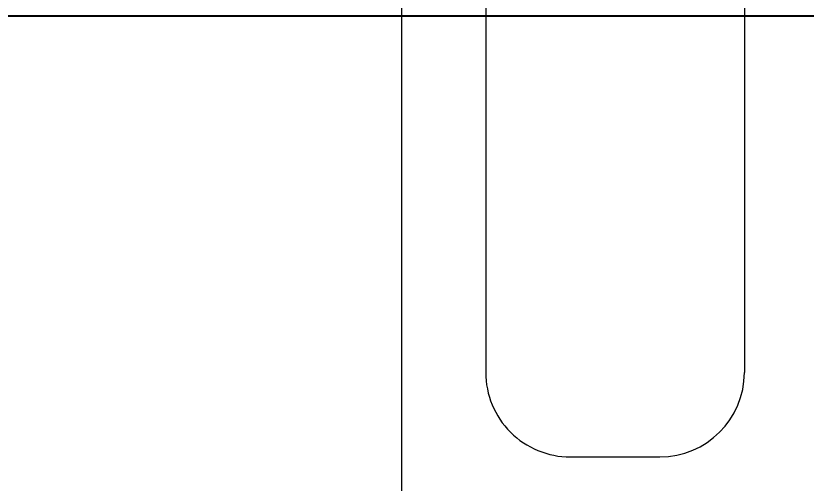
# Model space of a CAD drawing. Header units: inches. Extents: x -12418 to 57169, y -29325 to 19878.
# Drawn here: x 20583.3 to 20766.7, y -9708.5 to -9600 of the extents above; entities that cross this region are included whole.
import ezdxf

# ---------------------------------------------------------------- set-up
doc = ezdxf.new("R2010")
doc.units = ezdxf.units.IN
doc.header["$LTSCALE"] = 25
doc.header["$MEASUREMENT"] = 0
doc.header["$PDMODE"] = 3
doc.layers.get('0').update_dxf_attribs({"color": 8})
doc.layers.get('Defpoints').update_dxf_attribs({"color": 8})
doc.layers.add('00-Ground Floor$0$False Ceiling', color=251, linetype='Continuous')
doc.layers.add('00-Ground Floor$0$LOADING', color=253, linetype='Continuous', lineweight=5)
doc.layers.add('E-DIM', color=6, linetype='Continuous', lineweight=18)
doc.styles.get("Standard").update_dxf_attribs({"font": 'arial.ttf'})
doc.dimstyles.get("Standard").update_dxf_attribs({"dimtxt": 150, "dimasz": 150, "dimexe": 0.18, "dimexo": 0.0625, "dimgap": 1, "dimtad": 1, "dimdec": 0, "dimlfac": 0.1, "dimzin": 0, "dimdsep": 46, "dimtxsty": 'Standard', "dimcen": 0.09, "dimclrd": 256, "dimclrt": 7, "dimadec": 0, "dimazin": 0, "dimtfac": 1, "dimtdec": 0, "dimtofl": 0, "dimtmove": 0, "dimatfit": 3, "dimfxl": 1, "dimtolj": 1, "dimtzin": 0, "dimarcsym": 0})

# ---------------------------------------------------------------- blocks, each defined once
blk = doc.blocks.new('00-Ground Floor$0$GF21018-P')
at = {"color": 0}
for p, q in [((0.22049, 0.47563), (0.22049, 0.0675)), ((0.24001, 0.32259), (0.24001, 0.14)), ((0.30001, 0.32259), (0.30001, 0.14)), ((0.25963, 0.12039), (0.2804, 0.12039))]:
    blk.add_line(p, q, dxfattribs=at)
for centre, start, end in [((0.25963, 0.14), 180, 270), ((0.2804, 0.14), 270, 0)]:
    blk.add_arc(centre, 0.01962, start, end, dxfattribs=at)
blk = doc.blocks.new('00-Ground Floor$0$A$Ce9e1c4c3')
at = {"layer": '00-Ground Floor$0$False Ceiling', "color": 254, "linetype": 'Continuous'}
blk.add_line((-80302.28, -9600), (-76150.49, -9600), dxfattribs=at)
blk = doc.blocks.new('00-Ground Floor')
at = {"layer": '00-Ground Floor$0$False Ceiling', "color": 254}
blk.add_blockref('00-Ground Floor$0$A$Ce9e1c4c3', (100000, 0), dxfattribs=at)
at = {"layer": '00-Ground Floor$0$LOADING', "extrusion": (-2.24021e-05, -7.77426e-06, 1), "xscale": 1000, "yscale": 1000, "zscale": 1000, "rotation": 359.9985892349692}
blk.add_blockref('00-Ground Floor$0$GF21018-P', (20452.34, -9822.81, -0.4), dxfattribs=at)
blk = doc.blocks.new('*D363')
at = {"layer": 'Defpoints', "color": 0, "transparency": 16777216}
for p in [(20700, -9300), (20125.72, -9957.43), (20700, -9957.43, 0)]:
    blk.add_point(p, dxfattribs=at)
at = {"layer": 'E-DIM', "color": 0, "lineweight": -2, "transparency": 16777216}
for p, q in [((20699.94, -9300), (20125.54, -9300)), ((20699.94, -9957.43), (20125.54, -9957.43))]:
    blk.add_line(p, q, dxfattribs=at)
at = {"layer": 'E-DIM', "lineweight": -2, "transparency": 16777216}
blk.add_line((20125.72, -9450), (20125.72, -9807.43), dxfattribs=at)
at = {"layer": 'E-DIM', "transparency": 16777216}
for points in [[(20100.72, -9450), (20150.72, -9450), (20125.72, -9300)], [(20100.72, -9807.43), (20150.72, -9807.43), (20125.72, -9957.43)]]:
    blk.add_solid(points, dxfattribs=at)
at = {"layer": 'E-DIM', "color": 7, "transparency": 16777216, "insert": (20048.14, -9628.71), "char_height": 150, "attachment_point": 5, "rotation": 90}
blk.add_mtext('\\A1;66', dxfattribs=at)

msp = doc.modelspace()

# ---------------------------------------------------------------- block references
msp.add_blockref('00-Ground Floor', (0, 0))

# ---------------------------------------------------------------- dimensions: what is measured, and where the dimension line sits
at = {"layer": 'E-DIM'}
dim = msp.add_linear_dim(base=(20125.72, -9957.43), p1=(20700, -9300), p2=(20700, -9957.43, 0), angle=90, dimstyle='Standard', dxfattribs=at)
dim.commit()
dim.dimension.update_dxf_attribs({"geometry": '*D363', "text_midpoint": (20048.14, -9628.71)})

doc.saveas('drawing.dxf')
